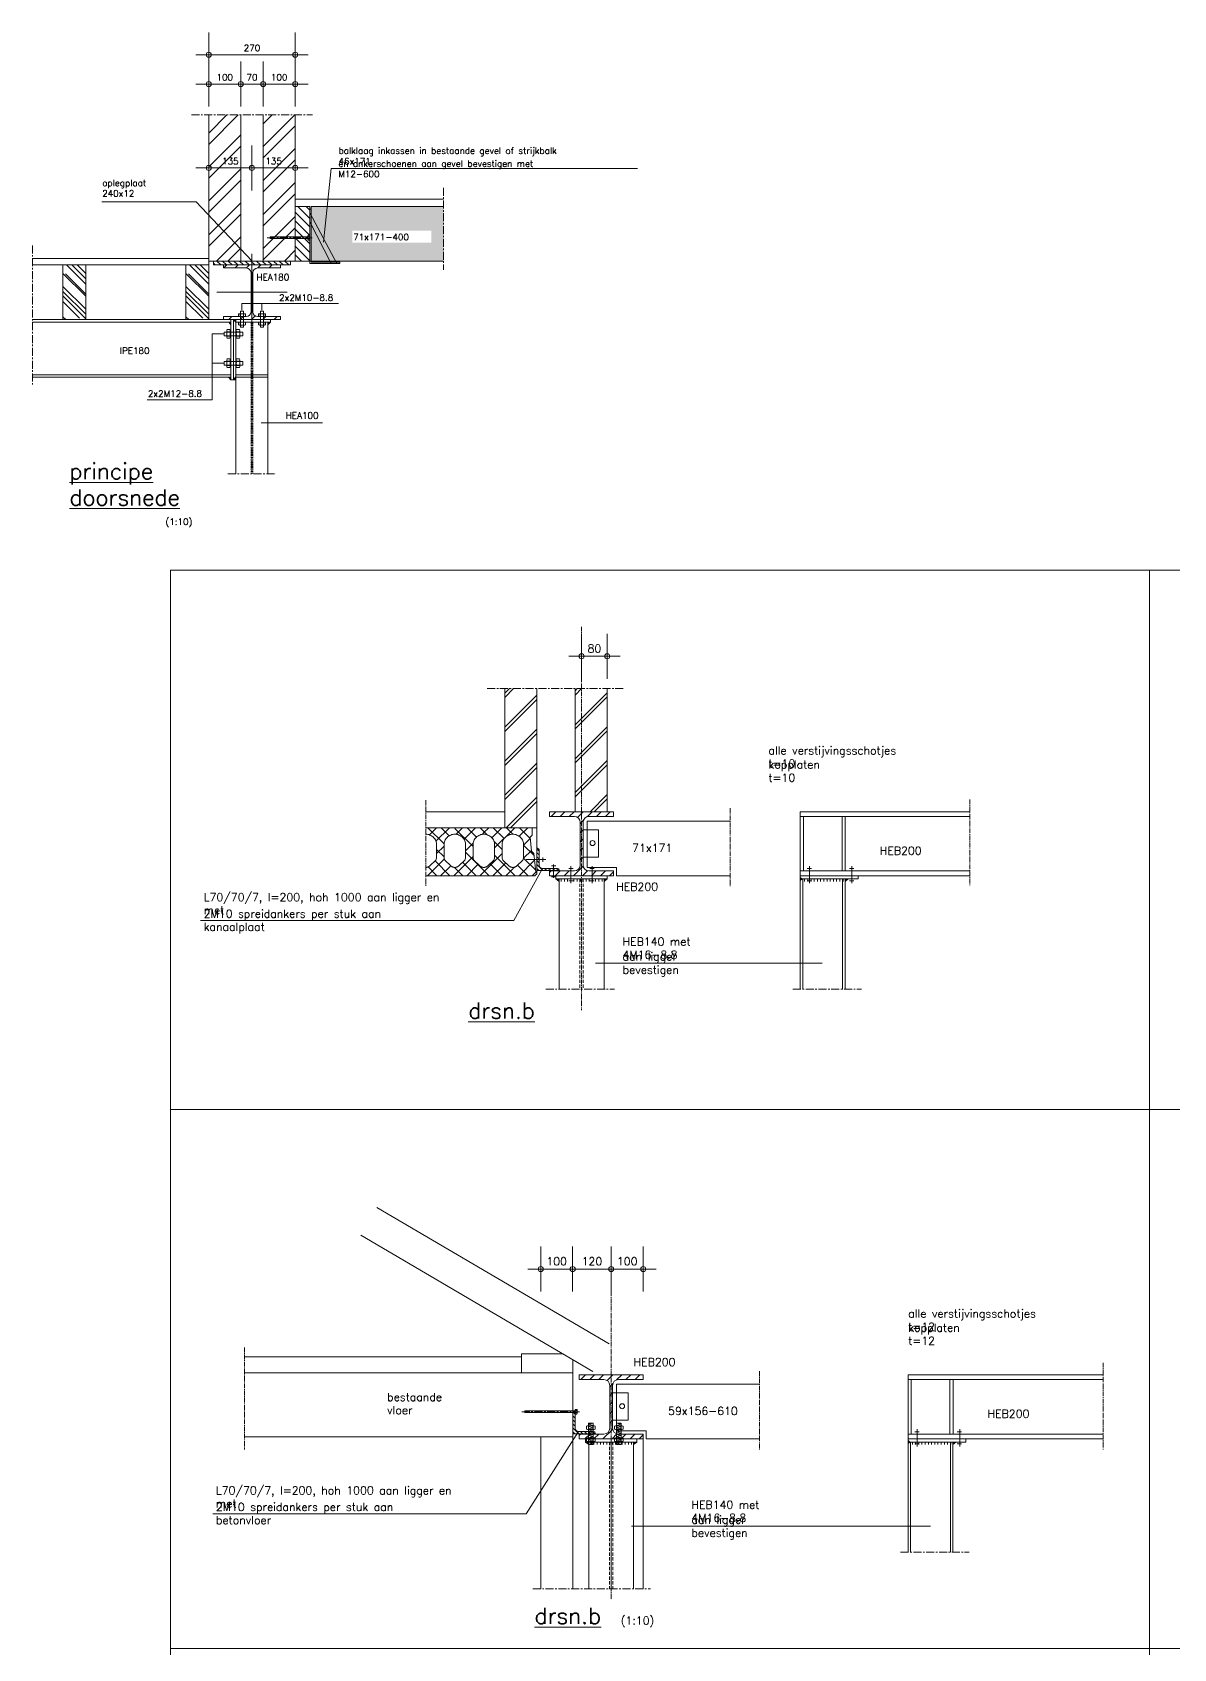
# Model space of a CAD drawing. Header units: millimetres. Extents: x -14163 to 55687, y -143 to 37302.
# Drawn here: x 29317 to 32881, y 32252 to 37302 of the extents above; entities that cross this region are included whole.
import ezdxf

# ---------------------------------------------------------------- set-up
doc = ezdxf.new("R2010")
doc.units = ezdxf.units.MM
for name, pattern in [('IMPORT-CENTER _3_', [1016, 635, -127, 127, -127]), ('IMPORT-CENTER2 _2_', [571.5, 381, -63.5, 63.5, -63.5]), ('IMPORT-DASHED _3_', [381, 254, -127]), ('IMPORT-HIDDEN _3_', [190.5, 127, -63.5])]:
    doc.linetypes.add(name, pattern=pattern)
for name, color, linetype, lineweight in [('ARCERING', 55, 'Continuous', 13), ('AS', 1, 'IMPORT-CENTER _3_', 13), ('doorbraakdetails_dwg', 8, 'Continuous', 13), ('FUNDERING', 2, 'Continuous', 13), ('MAATVOERING', 1, 'Continuous', 13), ('STAAL', 2, 'Continuous', 13), ('STEEL_OUTLINE', 2, 'Continuous', 13)]:
    doc.layers.add(name, color=color, linetype=linetype, lineweight=lineweight)
doc.styles.add('RomanS', font='romans__.ttf', dxfattribs={"height": 635})
doc.styles.add('RomanS_1', font='romans__.ttf', dxfattribs={"height": 1270})
doc.styles.add('RomanS_2', font='romans__.ttf', dxfattribs={"height": 508})

# ---------------------------------------------------------------- blocks, each defined once
blk = doc.blocks.new('doorbraakdetails_dwg_DOT2035-5098676-Details Constructie')
at = {"color": 250, "lineweight": 13}
for p, q in [((0, 17.78), (0, -17.78)), ((-5.08, 0), (10.16, 0))]:
    blk.add_line(p, q, dxfattribs=at)
blk.add_circle((0, 0), 2.03, dxfattribs=at)
blk = doc.blocks.new('doorbraakdetails_dwg__X7-5098720-Details Constructie')
at = {"layer": 'STEEL_OUTLINE'}
for p, q in [((48375, 30414), (48451, 30490)), ((48518, 30414), (48594, 30490)), ((48662, 30414), (48738, 30490)), ((48792, 30400), (48882, 30490)), ((48835, 30300), (48885, 30350)), ((48945, 30410), (49025, 30490)), ((49093, 30414), (49169, 30490)), ((49237, 30414), (49313, 30490)), ((48835, 30156), (48881, 30202)), ((48835, 30013), (48881, 30058)), ((48835, 29869), (48881, 29915)), ((48835, 29725), (48881, 29771)), ((48350, 29527), (48373, 29550)), ((48441, 29474), (48517, 29550)), ((48584, 29474), (48660, 29550)), ((48728, 29474), (48882, 29628)), ((48872, 29474), (48950, 29553)), ((49015, 29474), (49091, 29550)), ((49159, 29474), (49235, 29550)), ((49303, 29474), (49366, 29538))]:
    blk.add_line(p, q, dxfattribs=at)
blk = doc.blocks.new('doorbraakdetails_dwg_MOER-5098705-Details Constructie')
at = {"layer": 'ARCERING', "color": 2}
for p, q in [((-5.1, 3.7), (-5.1, 0.3)), ((-3.8, 4.1), (3.8, 4.1)), ((-3.8, 0), (3.8, 0)), ((-2.5, 3.7), (-2.5, 0.3)), ((2.5, 3.7), (2.5, 0.3)), ((5.1, 3.7), (5.1, 0.3))]:
    blk.add_line(p, q, dxfattribs=at)
for centre, radius, start, end in [((-3.8, 1.4), 2.66, 61.4929, 118.5071), ((-3.8, 2.7), 2.66, 241.4929, 298.5071), ((0, -6.1), 10.2, 75.5225, 104.4775), ((0, 10.2), 10.2, 255.5225, 284.4775), ((3.8, 1.4), 2.66, 61.4929, 118.5071), ((3.8, 2.7), 2.66, 241.4929, 298.5071)]:
    blk.add_arc(centre, radius, start, end, dxfattribs=at)
blk = doc.blocks.new('doorbraakdetails_dwg_MOER-5098697-Details Constructie')
at = {"layer": 'ARCERING', "color": 2}
for p, q in [((-5.1, 3.7), (-5.1, 0.3)), ((-3.8, 4.1), (3.8, 4.1)), ((-3.8, 0), (3.8, 0)), ((-2.5, 3.7), (-2.5, 0.3)), ((2.5, 3.7), (2.5, 0.3)), ((5.1, 3.7), (5.1, 0.3))]:
    blk.add_line(p, q, dxfattribs=at)
for centre, radius, start, end in [((-3.8, 1.4), 2.66, 61.4929, 118.5071), ((-3.8, 2.7), 2.66, 241.4929, 298.5071), ((0, -6.1), 10.2, 75.5225, 104.4775), ((0, 10.2), 10.2, 255.5225, 284.4775), ((3.8, 1.4), 2.66, 61.4929, 118.5071), ((3.8, 2.7), 2.66, 241.4929, 298.5071)]:
    blk.add_arc(centre, radius, start, end, dxfattribs=at)
blk = doc.blocks.new('doorbraakdetails_dwg_HE180A-5098717-Details Constructie')
at = {"layer": 'STAAL', "color": 1}
for p, q in [((0, 609), (0, -643)), ((-446, 386), (-398, 434)), ((-266, 386), (-218, 434)), ((-87, 386), (-39, 434)), ((-15, 278), (15, 309)), ((93, 386), (141, 434)), ((272, 386), (321, 434)), ((-557, 0), (558, 0)), ((-15, 98), (15, 129)), ((-15, -81), (15, -51)), ((-15, -261), (15, -230)), ((-368, -434), (-320, -386)), ((-189, -434), (-141, -386)), ((-9, -434), (51, -374)), ((170, -434), (219, -386)), ((350, -434), (398, -386))]:
    blk.add_line(p, q, dxfattribs=at)
at = {"layer": 'STAAL'}
for p, q in [((-15, -310), (-15, 310)), ((15, -310), (15, 310)), ((452, 386), (452, 386))]:
    blk.add_line(p, q, dxfattribs=at)
at = {"layer": 'STAAL', "flags": 128}
for points in [[(91, 386), (452, 386), (452, 434), (-452, 434), (-452, 386), (-91, 386)], [(-91, -386), (-452, -386), (-452, -434), (452, -434), (452, -386), (91, -386)]]:
    blk.add_lwpolyline(points, dxfattribs=at)
at = {"layer": 'STAAL'}
for centre, start, end in [((-91, 310), 360, 90), ((91, 310), 90, 180), ((-91, -310), 270, 0), ((91, -310), 180, 270)]:
    blk.add_arc(centre, 76.2, start, end, dxfattribs=at)
blk = doc.blocks.new('doorbraakdetails_dwg_DOT2035-5098677-Details Constructie')
at = {"layer": 'MAATVOERING'}
for p, q in [((0, 17.78), (0, -17.78)), ((-5.08, 0), (10.16, 0))]:
    blk.add_line(p, q, dxfattribs=at)
blk.add_circle((0, 0), 2.03, dxfattribs=at)
blk = doc.blocks.new('doorbraakdetails_dwg_MOER-5098688-Details Constructie')
at = {"layer": 'STAAL'}
for p, q in [((-5.1, 3.7), (-5.1, 0.3)), ((-3.8, 4.1), (3.8, 4.1)), ((-3.8, 0), (3.8, 0)), ((-2.5, 3.7), (-2.5, 0.3)), ((2.5, 3.7), (2.5, 0.3)), ((5.1, 3.7), (5.1, 0.3))]:
    blk.add_line(p, q, dxfattribs=at)
for centre, radius, start, end in [((-3.8, 1.4), 2.66, 61.4929, 118.5071), ((-3.8, 2.7), 2.66, 241.4929, 298.5071), ((0, -6.1), 10.2, 75.5225, 104.4775), ((0, 10.2), 10.2, 255.5225, 284.4775), ((3.8, 1.4), 2.66, 61.4929, 118.5071), ((3.8, 2.7), 2.66, 241.4929, 298.5071)]:
    blk.add_arc(centre, radius, start, end, dxfattribs=at)
blk = doc.blocks.new('doorbraakdetails_dwg_MOER-5098815-Details Constructie')
at = {"layer": 'ARCERING', "color": 2}
for p, q in [((-5.1, 3.7), (-5.1, 0.3)), ((-3.8, 4.1), (3.8, 4.1)), ((-3.8, 0), (3.8, 0)), ((-2.5, 3.7), (-2.5, 0.3)), ((2.5, 3.7), (2.5, 0.3)), ((5.1, 3.7), (5.1, 0.3))]:
    blk.add_line(p, q, dxfattribs=at)
for centre, radius, start, end in [((-3.8, 1.4), 2.66, 61.4929, 118.5071), ((-3.8, 2.7), 2.66, 241.4929, 298.5071), ((0, -6.1), 10.2, 75.5225, 104.4775), ((0, 10.2), 10.2, 255.5225, 284.4775), ((3.8, 1.4), 2.66, 61.4929, 118.5071), ((3.8, 2.7), 2.66, 241.4929, 298.5071)]:
    blk.add_arc(centre, radius, start, end, dxfattribs=at)
blk = doc.blocks.new('doorbraakdetails_dwg-4168051-Details Constructie')
at = {"layer": 'ARCERING'}
h = blk.add_hatch(dxfattribs=at)
h.set_pattern_fill('FP_110', color=256, style=0, pattern_type=2)
h.set_pattern_definition([(45, (142789.7, 135037.2), (-1347.038, 1347.038), []), (45, (143687.7, 135037.2), (-1347.038, 1347.038), [])])
h.paths.add_polyline_path([(373418, 248293), (373418, 259901), (370878, 259901), (370878, 248293)])
h.paths.add_polyline_path([(375196, 248293), (377736, 248293), (377736, 259901), (375196, 259901), (375196, 248631)])
h = blk.add_hatch(dxfattribs=at)
h.set_pattern_fill('FP_114', color=256, style=0, pattern_type=2)
h.set_pattern_definition([(135, (322215, 220044.33), (-336.7596, -336.7596), [])])
h.paths.add_polyline_path([(378905, 248293), (378905, 252637), (377736, 252637), (377736, 250211), (378750, 250211), (378750, 250290), (378753, 250315), (378762, 250338), (378890, 250338), (378899, 250315), (378902, 250290), (378902, 250005), (378899, 249980), (378890, 249957), (378762, 249957), (378753, 249980), (378750, 250005), (378750, 250084), (377736, 250084), (377736, 248293)])
h = blk.add_hatch(color=8, dxfattribs=at)
h.paths.add_polyline_path([(380917, 248293), (389510, 248293), (389510, 252637), (379006, 252637), (379006, 248293), (380467, 248293)])
h.paths.add_polyline_path([(388541, 249745), (382267, 249745), (382267, 250697), (388541, 250697)])
h = blk.add_hatch(dxfattribs=at)
h.set_pattern_fill('FP_113', color=256, style=0, pattern_type=2)
h.set_pattern_definition([(315, (133032.7, 130693.8), (2873.682, -1077.631), [19050, -2540, 6350, -1270]), (315, (134676, 129948.4), (296.348, 2092.4), [3810, -419.1, 7620, -952.5]), (315, (134245, 131008.1), (5271.4103, -4068.056), [10160, -1778, 5080, -1270])])
h.paths.add_polyline_path([(361121, 243645), (361121, 247988), (359318, 247988), (359318, 243645)])
h = blk.add_hatch(dxfattribs=at)
h.set_pattern_fill('FP_112', color=256, style=0, pattern_type=2)
h.set_pattern_definition([(315, (142789.7, 130693.8), (2873.682, -1077.631), [19050, -2540, 6350, -1270]), (315, (144433, 129948.4), (296.348, 2092.4), [3810, -419.1, 7620, -952.5]), (315, (144002, 131008.1), (5271.4103, -4068.056), [10160, -1778, 5080, -1270])])
h.paths.add_polyline_path([(370878, 243645), (370878, 247988), (369075, 247988), (369075, 243645)])
h = blk.add_hatch(dxfattribs=at)
h.set_pattern_fill('FP_111', color=256, style=0, pattern_type=2)
h.set_pattern_definition([(135, (-783281.2, -298067.1), (-224.5064, -224.5064), [])])
h.paths.add_polyline_path([(371259, 247988), (377355, 247988), (377355, 248293), (371259, 248293)])
for points in [[(372630, 243239), (372630, 243442), (372459, 243442)], [(373037, 243442), (373037, 243645), (372834, 243645)], [(375577, 243239), (375780, 243442), (375577, 243442)], [(372630, 238870), (372630, 239073), (372446, 239073)], [(372834, 238870), (373037, 238870), (373037, 239111)]]:
    blk.add_hatch(color=8, dxfattribs=at).paths.add_polyline_path(points)
h = blk.add_hatch(dxfattribs=at)
h.set_pattern_fill('FP_67', color=1, style=0, pattern_type=2)
h.set_pattern_definition([(315, (292062.02, 271749.11), (157.1545, 157.1545), [])])
h.paths.add_polyline_path([(398683, 199924), (398683, 199968), (398679, 200003), (398666, 200035), (398644, 200063), (398617, 200084), (398585, 200097), (398550, 200102), (397350, 200102), (397298, 200107), (397248, 200122), (397202, 200147), (397161, 200180), (397128, 200220), (397104, 200266), (397088, 200316), (397083, 200369), (397083, 201569), (397079, 201603), (397065, 201635), (397044, 201663), (397017, 201684), (396984, 201697), (396950, 201702), (396905, 201702), (396905, 199924)])
h = blk.add_hatch(dxfattribs=at)
h.set_pattern_fill('FP_62', color=1, style=0, pattern_type=2)
h.set_pattern_definition([(315, (294914.72, 227063.8), (157.1545, 157.1545), [])])
h.paths.add_polyline_path([(401536, 155239), (401536, 155283), (401532, 155318), (401518, 155350), (401497, 155377), (401469, 155399), (401437, 155412), (401403, 155416), (400203, 155416), (400151, 155422), (400101, 155437), (400054, 155461), (400014, 155495), (399981, 155535), (399956, 155581), (399941, 155631), (399936, 155683), (399936, 156883), (399931, 156918), (399918, 156950), (399897, 156978), (399869, 156999), (399837, 157012), (399803, 157017), (399758, 157017), (399758, 155239)])
at = {"layer": 'STAAL'}
for points in [[(398671, 199058), (398671, 199263), (398417, 199263)], [(402227, 199058), (402481, 199263), (402227, 199263)], [(417797, 199263), (417949, 199263), (417797, 199386)], [(417797, 199140), (417949, 199263), (417797, 199263)], [(421344, 199058), (421598, 199263), (421344, 199263)], [(401018, 154373), (401018, 154577), (400764, 154577)], [(404574, 154373), (404828, 154577), (404574, 154577)], [(426342, 154578), (426494, 154578), (426342, 154700)], [(426342, 154455), (426494, 154578), (426342, 154578)], [(429888, 154373), (430142, 154577), (429888, 154577)]]:
    blk.add_hatch(color=256, dxfattribs=at).paths.add_polyline_path(points)
at = {"color": 1, "lineweight": 13}
for p, q in [((375196, 259901), (375196, 248293)), ((370878, 248496), (356888, 248496)), ((370878, 247988), (356888, 247988)), ((359318, 247988), (359318, 243645)), ((362137, 247988), (360334, 247988)), ((361121, 243645), (361121, 247988)), ((369075, 247988), (369075, 243645)), ((360334, 243645), (362137, 243645)), ((370091, 243645), (371894, 243645)), ((373711, 161328), (395684, 161328))]:
    blk.add_line(p, q, dxfattribs=at)
at = {"color": 250, "lineweight": 13}
for p, q in [((400957, 216933), (401973, 216933)), ((394353, 203327), (394353, 214364)), ((396893, 203327), (396893, 214364)), ((399941, 204597), (399941, 214364)), ((402481, 204597), (402481, 214364)), ((388096, 204597), (394353, 204597)), ((401551, 192591), (419539, 192591)), ((399233, 168307), (397716, 168307)), ((402288, 168307), (400249, 168307)), ((404828, 168307), (403304, 168307)), ((404403, 147906), (428117, 147906))]:
    blk.add_line(p, q, dxfattribs=at)
at = {"color": 1, "linetype": 'IMPORT-CENTER _3_', "lineweight": 13}
for p, q in [((392961, 214364), (403817, 214364)), ((397608, 190526), (403055, 190526)), ((417206, 190526), (422653, 190526)), ((425750, 145841), (431197, 145841)), ((396577, 142921), (405908, 142921))]:
    blk.add_line(p, q, dxfattribs=at)
at = {"color": 2, "lineweight": 13}
for p, q in [((397083, 201569), (397083, 200369)), ((397350, 200102), (398550, 200102)), ((399936, 157124), (399936, 156838)), ((399936, 156883), (399936, 155683)), ((400076, 157172), (399948, 157172)), ((400076, 157077), (399948, 157077)), ((400076, 156886), (399948, 156886)), ((400076, 156791), (399948, 156791)), ((400088, 157124), (400088, 156838)), ((400203, 155416), (401403, 155416))]:
    blk.add_line(p, q, dxfattribs=at)
at = {"color": 6, "lineweight": 13}
for p, q in [((397617, 200807), (396063, 200807)), ((398220, 199351), (398220, 200413)), ((399601, 198917), (399601, 200282)), ((401297, 198917), (401297, 200282)), ((418522, 198917), (418522, 200282)), ((421890, 198917), (421890, 200282)), ((427067, 154232), (427067, 155597)), ((430435, 154232), (430435, 155597))]:
    blk.add_line(p, q, dxfattribs=at)
at = {"color": 1, "lineweight": 13, "flags": 128}
for points in [[(377736, 259901), (377736, 248293), (370878, 248293), (370878, 259901), (370878, 247988), (370878, 243645)], [(373718, 154978), (399748, 154978), (399748, 160058), (373718, 160058)]]:
    blk.add_lwpolyline(points, dxfattribs=at)
blk.add_lwpolyline([(373418, 248293), (373418, 259901)], close=True, dxfattribs=at)
at = {"color": 2, "lineweight": 13, "flags": 128}
for points in [[(388096, 199517), (396741, 199517), (396888, 199663), (396888, 199810), (396815, 199810), (396667, 201282), (396471, 201479), (396361, 202580), (396522, 202741), (396522, 203327), (388096, 203327)], [(388103, 200176), (388096, 200177), (388118, 200177), (388141, 200179), (388164, 200182), (388186, 200186), (388208, 200191), (388230, 200197), (388252, 200204), (388273, 200212), (388294, 200221), (388314, 200231), (388334, 200243), (388353, 200255), (388372, 200268), (388390, 200282), (388407, 200297), (388423, 200312), (388883, 200743), (388953, 200903), (388953, 201957), (388949, 202041), (388936, 202124), (388916, 202205), (388888, 202285), (388852, 202361), (388808, 202433), (388758, 202500), (388702, 202563), (388639, 202619), (388572, 202669), (388500, 202713), (388424, 202749), (388344, 202777), (388263, 202797), (388180, 202810), (388096, 202814)], [(390388, 200176), (390396, 200177), (390374, 200177), (390351, 200179), (390328, 200182), (390306, 200186), (390284, 200191), (390262, 200197), (390240, 200204), (390219, 200212), (390198, 200221), (390178, 200231), (390158, 200243), (390139, 200255), (390120, 200268), (390102, 200282), (390085, 200297), (390068, 200312), (389609, 200743), (389539, 200903), (389539, 201957), (389543, 202041), (389556, 202124), (389576, 202205), (389604, 202285), (389640, 202361), (389684, 202433), (389734, 202500), (389790, 202563), (389852, 202619), (389920, 202669), (389992, 202713), (390068, 202749), (390147, 202777), (390229, 202797), (390312, 202810), (390396, 202814), (390480, 202810), (390564, 202797), (390645, 202777), (390724, 202749), (390800, 202713), (390873, 202669), (390940, 202619), (391002, 202563), (391059, 202500), (391109, 202433), (391152, 202361), (391188, 202285), (391217, 202205), (391237, 202124), (391249, 202041), (391254, 201957), (391254, 200903), (391184, 200743), (390724, 200312), (390708, 200297), (390690, 200282), (390672, 200268), (390654, 200255), (390635, 200243), (390615, 200231), (390595, 200221), (390574, 200212), (390552, 200204), (390531, 200197), (390509, 200191), (390487, 200186), (390464, 200182), (390442, 200179), (390419, 200177), (390396, 200177), (390404, 200176)], [(392689, 200176), (392697, 200177), (392674, 200177), (392651, 200179), (392629, 200182), (392606, 200186), (392584, 200191), (392562, 200197), (392541, 200204), (392520, 200212), (392499, 200221), (392478, 200231), (392459, 200243), (392439, 200255), (392421, 200268), (392403, 200282), (392386, 200297), (392369, 200312), (391909, 200743), (391840, 200903), (391840, 201957), (391844, 202041), (391856, 202124), (391877, 202205), (391905, 202285), (391941, 202361), (391984, 202433), (392034, 202500), (392091, 202563), (392153, 202619), (392221, 202669), (392293, 202713), (392369, 202749), (392448, 202777), (392530, 202797), (392613, 202810), (392697, 202814), (392781, 202810), (392864, 202797), (392946, 202777), (393025, 202749), (393101, 202713), (393173, 202669), (393241, 202619), (393303, 202563), (393360, 202500), (393410, 202433), (393453, 202361), (393489, 202285), (393517, 202205), (393538, 202124), (393550, 202041), (393554, 201957), (393554, 200903), (393485, 200743), (393025, 200312), (393008, 200297), (392991, 200282), (392973, 200268), (392955, 200255), (392935, 200243), (392916, 200231), (392895, 200221), (392874, 200212), (392853, 200204), (392832, 200197), (392810, 200191), (392787, 200186), (392765, 200182), (392742, 200179), (392720, 200177), (392697, 200177), (392705, 200176)], [(394990, 200176), (394998, 200177), (394975, 200177), (394952, 200179), (394930, 200182), (394907, 200186), (394885, 200191), (394863, 200197), (394841, 200204), (394820, 200212), (394799, 200221), (394779, 200231), (394759, 200243), (394740, 200255), (394721, 200268), (394703, 200282), (394686, 200297), (394670, 200312), (394210, 200743), (394140, 200903), (394140, 201957), (394144, 202041), (394157, 202124), (394177, 202205), (394206, 202285), (394242, 202361), (394285, 202433), (394335, 202500), (394391, 202563), (394454, 202619), (394521, 202669), (394593, 202713), (394670, 202749), (394749, 202777), (394830, 202797), (394914, 202810), (394998, 202814), (395082, 202810), (395165, 202797), (395246, 202777), (395326, 202749), (395402, 202713), (395474, 202669), (395541, 202619), (395604, 202563), (395660, 202500), (395710, 202433), (395754, 202361), (395790, 202285), (395818, 202205), (395838, 202124), (395851, 202041), (395855, 201957), (395855, 200903), (395785, 200743), (395325, 200312), (395309, 200297), (395292, 200282), (395274, 200268), (395255, 200255), (395236, 200243), (395216, 200231), (395196, 200221), (395175, 200212), (395154, 200204), (395132, 200197), (395110, 200191), (395088, 200186), (395066, 200182), (395043, 200179), (395020, 200177), (394998, 200177), (395005, 200176)], [(396522, 203327), (396893, 203327), (396893, 199663)], [(398683, 199968), (398683, 199924), (396905, 199924), (396905, 201702), (396950, 201702)], [(401536, 155283), (401536, 155239), (399758, 155239), (399758, 157017), (399803, 157017)]]:
    blk.add_lwpolyline(points, dxfattribs=at)
at = {"color": 250, "lineweight": 13, "flags": 128}
for points in [[(400563, 201000), (401793, 201000), (401793, 203155), (400563, 203155)], [(412221, 203860), (400879, 203860), (400879, 200162), (403224, 200162), (403224, 199517), (412221, 199517)], [(370231, 195971), (395084, 195971), (397350, 200102)], [(371201, 148892), (396054, 148892), (400203, 155416)]]:
    blk.add_lwpolyline(points, dxfattribs=at)
at = {"color": 250, "lineweight": 13}
blk.add_circle((401316, 202108), 199, dxfattribs=at)
at = {"color": 2, "lineweight": 13}
for centre, radius, start, end in [((396950, 201569), 133, 0, 90), ((397350, 200369), 267, 180, 270), ((398550, 199968), 133, 0, 90), ((399803, 156883), 133, 0, 90), ((400036, 157124), 99.8, 151.49293, 208.50707), ((400317, 156981), 381, 165.52249, 194.47751), ((400036, 156838), 99.8, 151.49293, 208.50707), ((399989, 157124), 99.8, 331.49293, 28.50707), ((399707, 156981), 381, 345.52249, 14.47751), ((399989, 156838), 99.8, 331.49293, 28.50707), ((400203, 155683), 267, 180, 270), ((401403, 155283), 133, 0, 90)]:
    blk.add_arc(centre, radius, start, end, dxfattribs=at)
at = {"layer": 'ARCERING'}
for p, q in [((394353, 213657), (395060, 214364)), ((394353, 213994), (394723, 214364)), ((399941, 213857), (400449, 214364)), ((399941, 214194), (400111, 214364)), ((394353, 211300), (396893, 213840)), ((394353, 210963), (396893, 213503)), ((399941, 211500), (402481, 214040)), ((399941, 211163), (402481, 213703)), ((394353, 208606), (396893, 211146)), ((394353, 208269), (396893, 210809)), ((399941, 208806), (402481, 211346)), ((399941, 208469), (402481, 211009)), ((394353, 205912), (396893, 208452)), ((394353, 205575), (396893, 208115)), ((399941, 206112), (402481, 208652)), ((399941, 205774), (402481, 208314)), ((394462, 203327), (396893, 205758)), ((394799, 203327), (396893, 205421)), ((401120, 204597), (402481, 205958)), ((401457, 204597), (402481, 205620)), ((389544, 202048), (388266, 203327)), ((388375, 202766), (388936, 203327)), ((388899, 202253), (389972, 203327)), ((389945, 202684), (389302, 203327)), ((391840, 201825), (390396, 203269)), ((391125, 202407), (392044, 203327)), ((392116, 202585), (391374, 203327)), ((393327, 202537), (394117, 203327)), ((394309, 202465), (393447, 203327)), ((394996, 202814), (394483, 203327)), ((395507, 202645), (396189, 203327)), ((396371, 202474), (395519, 203327)), ((388953, 201271), (389539, 201857)), ((389539, 201017), (388953, 201604)), ((391254, 201500), (391852, 202098)), ((394140, 201597), (393509, 202228)), ((395855, 201956), (396372, 202473)), ((396683, 201127), (395855, 201955)), ((395855, 200920), (396466, 201531)), ((388235, 199517), (389564, 200846)), ((388967, 199517), (388272, 200212)), ((390003, 199517), (388829, 200691)), ((389271, 199517), (390067, 200313)), ((390307, 199517), (391840, 201050)), ((391040, 199517), (390379, 200177)), ((392076, 199517), (391011, 200581)), ((392697, 199932), (391254, 201375)), ((391343, 199517), (392250, 200424)), ((392690, 199827), (394140, 201278)), ((394148, 199517), (393194, 200470)), ((393415, 199517), (394433, 200534)), ((394998, 199703), (393554, 201147)), ((395017, 200082), (395131, 200196)), ((396220, 199517), (395377, 200360)), ((395488, 199517), (396721, 200750)), ((396798, 199975), (395855, 200918)), ((392379, 199517), (392697, 199834)), ((393112, 199517), (392687, 199941)), ((394452, 199517), (394998, 200063)), ((395184, 199517), (395004, 199697)), ((396524, 199517), (396817, 199810)), ((402630, 162368), (384220, 173194)), ((401343, 160178), (382932, 171005)), ((399754, 161117), (399754, 160058)), ((397208, 142921), (397208, 154978)), ((399748, 142921), (399748, 154978)), ((402796, 142921), (402796, 154978)), ((405336, 142921), (405336, 154978))]:
    blk.add_line(p, q, dxfattribs=at)
at = {"layer": 'ARCERING', "flags": 128}
for points in [[(390816, 203135), (390490, 202808), (391008, 203327)], [(392968, 202769), (392697, 203040), (392410, 203327)], [(392555, 202801), (392697, 202943), (393081, 203327)], [(393554, 201728), (394998, 203171), (395153, 203327)], [(395684, 160058), (395684, 161582), (398956, 161582)], [(401362, 156071), (400994, 155983), (401362, 155894), (400994, 155806), (401362, 155717), (400994, 155629), (401362, 155540), (400994, 155452), (401362, 155363), (400994, 155275), (401362, 155186), (400994, 155098), (401362, 155009), (400994, 154921), (401362, 154832), (400994, 154744), (401362, 154655), (400994, 154566), (401362, 154478), (400994, 154389)], [(403220, 156071), (403588, 155983), (403220, 155894), (403588, 155806), (403220, 155717), (403588, 155629), (403220, 155540), (403588, 155452), (403220, 155363), (403588, 155275), (403220, 155186), (403588, 155098), (403220, 155009), (403588, 154921), (403220, 154832), (403588, 154744), (403220, 154655), (403588, 154566), (403220, 154478), (403588, 154389)]]:
    blk.add_lwpolyline(points, dxfattribs=at)
at = {"layer": 'AS'}
for p, q in [((369507, 259901), (379108, 259901)), ((389510, 254117), (389510, 247598)), ((375513, 250147), (379074, 250147)), ((356888, 249535), (356888, 238501)), ((374307, 243645), (374307, 231408)), ((372402, 231408), (376212, 231408)), ((395697, 156981), (400290, 156981))]:
    blk.add_line(p, q, dxfattribs=at)
at = {"layer": 'AS', "linetype": 'IMPORT-CENTER2 _2_'}
for p, q in [((388096, 205522), (388096, 198679)), ((431236, 205558), (431236, 198679)), ((412221, 204875), (412221, 198679)), ((373716, 162088), (373716, 153994)), ((441813, 160873), (441813, 153994)), ((414567, 160189), (414567, 153994))]:
    blk.add_line(p, q, dxfattribs=at)
at = {"layer": 'FUNDERING'}
for p, q in [((377736, 252637), (377736, 248293)), ((378905, 252637), (378905, 248104)), ((379006, 252637), (379006, 248206))]:
    blk.add_line(p, q, dxfattribs=at)
at = {"layer": 'MAATVOERING'}
for p, q in [((371386, 264668), (377228, 264668)), ((371386, 262341), (372910, 262341)), ((373926, 262341), (374688, 262341)), ((375704, 262341), (377228, 262341)), ((371386, 255685), (373799, 255685)), ((374815, 255685), (377228, 255685)), ((375101, 244921), (375101, 244389)), ((371154, 240185), (372091, 240185)), ((379908, 235468), (375033, 235468)), ((367854, 180977), (601821, 180977)), ((367854, 138181), (601821, 138181))]:
    blk.add_line(p, q, dxfattribs=at)
at = {"layer": 'MAATVOERING', "flags": 128}
for points in [[(379970, 249800), (380582, 255645), (404894, 255645)], [(374307, 248320), (369886, 253001), (362400, 253001)], [(381178, 244921), (373513, 244921), (373513, 244389)], [(365991, 237288), (371154, 237288), (371154, 242515), (372091, 242515)], [(445488, 120784), (445488, 223774), (445488, 52588)]]:
    blk.add_lwpolyline(points, dxfattribs=at)
at = {"layer": 'MAATVOERING', "color": 2, "flags": 128}
for points in [[(373396, 243045), (373396, 244306), (373630, 244306), (373630, 243045)], [(375219, 243045), (375219, 244306), (374984, 244306), (374984, 243045)], [(372091, 242368), (373574, 242368), (373574, 242661), (372091, 242661)], [(372091, 240039), (373574, 240039), (373574, 240331), (372091, 240331)], [(401362, 156071), (400994, 156071), (400994, 154391), (401362, 154391)], [(403220, 156071), (403588, 156071), (403588, 154391), (403220, 154391)]]:
    blk.add_lwpolyline(points, close=True, dxfattribs=at)
at = {"layer": 'MAATVOERING', "flags": 128}
blk.add_lwpolyline([(716342, 180977), (716342, 223774), (367854, 223774), (367854, 32321), (716342, 32321), (716342, 138181)], close=True, dxfattribs=at)
at = {"layer": 'STAAL', "color": 1}
blk.add_line((377736, 253195), (389510, 253195), dxfattribs=at)
at = {"layer": 'STAAL'}
for p, q in [((377736, 252637), (378905, 252637)), ((378905, 252411), (379006, 252411)), ((381036, 248104), (378905, 252130)), ((380586, 248104), (378905, 251414)), ((379006, 252637), (389510, 252637)), ((372630, 243442), (356888, 243442)), ((372630, 243239), (372459, 243442)), ((372834, 243137), (372834, 243340)), ((375577, 243442), (375577, 231408)), ((375577, 243239), (375780, 243442)), ((372630, 239276), (356888, 239276)), ((372630, 239073), (356888, 239073)), ((372630, 238870), (372446, 239073)), ((417797, 204216), (431236, 204216)), ((418051, 204216), (418051, 199898)), ((421108, 204216), (421108, 199898)), ((421362, 204216), (421362, 199898)), ((398417, 199263), (402481, 199263)), ((398671, 199263), (398671, 190526)), ((398828, 199263), (398828, 199058)), ((399082, 199263), (399082, 199058)), ((399336, 199263), (399336, 199058)), ((399590, 199263), (399590, 199058)), ((399844, 199263), (399844, 199058)), ((400098, 199263), (400098, 199058)), ((400352, 199263), (400352, 199058)), ((400546, 199263), (400546, 199058)), ((400800, 199263), (400800, 199058)), ((401054, 199263), (401054, 199058)), ((401308, 199263), (401308, 199058)), ((401562, 199263), (401562, 199058)), ((401816, 199263), (401816, 199058)), ((402070, 199263), (402070, 199058)), ((402227, 199263), (402227, 190526)), ((417797, 199898), (431236, 199898)), ((418000, 199263), (418000, 190526)), ((418136, 199263), (418136, 199058)), ((418390, 199263), (418390, 199058)), ((418644, 199263), (418644, 199058)), ((418898, 199263), (418898, 199058)), ((419152, 199263), (419152, 199058)), ((419406, 199263), (419406, 199058)), ((419660, 199263), (419660, 199058)), ((419914, 199263), (419914, 199058)), ((420167, 199263), (420167, 199058)), ((420422, 199263), (420422, 199058)), ((420675, 199263), (420675, 199058)), ((420929, 199263), (420929, 199058)), ((421150, 199263), (421150, 190526)), ((421183, 199263), (421183, 199058)), ((421598, 199263), (421344, 199058)), ((421353, 199263), (421353, 190526)), ((426342, 159530), (441813, 159530)), ((426596, 159530), (426596, 155212)), ((429653, 159530), (429653, 155212)), ((429907, 159530), (429907, 155212)), ((426342, 155212), (441813, 155212)), ((400764, 154831), (400764, 154577)), ((401018, 154577), (401018, 142921)), ((401175, 154577), (401175, 154373)), ((401429, 154577), (401429, 154373)), ((401683, 154577), (401683, 154373)), ((401937, 154577), (401937, 154373)), ((402191, 154577), (402191, 154373)), ((402445, 154577), (402445, 154373)), ((402699, 154577), (402699, 154373)), ((402892, 154577), (402892, 154373)), ((403146, 154577), (403146, 154373)), ((403400, 154577), (403400, 154373)), ((403654, 154577), (403654, 154373)), ((403908, 154577), (403908, 154373)), ((404162, 154577), (404162, 154373)), ((404416, 154577), (404416, 154373)), ((404574, 154577), (404574, 142921)), ((404828, 154577), (404574, 154373)), ((405570, 154831), (414567, 154831)), ((426545, 154577), (426545, 145841)), ((426681, 154577), (426681, 154373)), ((426935, 154577), (426935, 154373)), ((427189, 154577), (427189, 154373)), ((427443, 154577), (427443, 154373)), ((427697, 154577), (427697, 154373)), ((427951, 154577), (427951, 154373)), ((428205, 154577), (428205, 154373)), ((428459, 154577), (428459, 154373)), ((428711, 154577), (428711, 154373)), ((428967, 154577), (428967, 154373)), ((429219, 154577), (429219, 154373)), ((429473, 154577), (429473, 154373)), ((429694, 154577), (429694, 145841)), ((429727, 154577), (429727, 154373)), ((430142, 154577), (429888, 154373)), ((429898, 154577), (429898, 145841))]:
    blk.add_line(p, q, dxfattribs=at)
at = {"layer": 'STAAL', "color": 1, "linetype": 'IMPORT-HIDDEN _3_'}
for p, q in [((374231, 243442), (374231, 231408)), ((374383, 243442), (374383, 231408))]:
    blk.add_line(p, q, dxfattribs=at)
at = {"layer": 'STAAL', "color": 1, "linetype": 'IMPORT-CENTER2 _2_'}
for p, q in [((400449, 219282), (400449, 188853)), ((402796, 166529), (402796, 142078))]:
    blk.add_line(p, q, dxfattribs=at)
at = {"layer": 'STAAL', "color": 6}
for p, q in [((397377, 200631), (397377, 200971)), ((398068, 200291), (398409, 200291)), ((398068, 199440), (398409, 199440)), ((399449, 200082), (399790, 200082)), ((399449, 199113), (399790, 199113)), ((401449, 200082), (401108, 200082)), ((401449, 199113), (401108, 199113)), ((418674, 200082), (418334, 200082)), ((418674, 199113), (418334, 199113)), ((422042, 200082), (421702, 200082)), ((422042, 199113), (421702, 199113)), ((427219, 155396), (426878, 155396)), ((430587, 155396), (430246, 155396)), ((427219, 154428), (426878, 154428)), ((430587, 154428), (430246, 154428))]:
    blk.add_line(p, q, dxfattribs=at)
at = {"layer": 'STAAL', "linetype": 'IMPORT-DASHED _3_'}
for p, q in [((400322, 199263), (400322, 190526)), ((400576, 199263), (400576, 190526)), ((402669, 154577), (402669, 142921)), ((402923, 154577), (402923, 142921))]:
    blk.add_line(p, q, dxfattribs=at)
at = {"layer": 'STAAL', "flags": 128}
for points in [[(378750, 250211), (375753, 250211), (375753, 250084), (378750, 250084)], [(378905, 248293), (377736, 248293), (389510, 248293)], [(378905, 248104), (381282, 248104), (381282, 248206), (379006, 248206)], [(373037, 231408), (373037, 243442), (372834, 243645), (356888, 243645)], [(372630, 243645), (372630, 238870), (372834, 238870), (373037, 239111), (373037, 243607)], [(375577, 243645), (373037, 243645), (372834, 243645), (372834, 238870), (373037, 238870)], [(373037, 243442), (375780, 243442), (375780, 243645)], [(373037, 239073), (374231, 239073), (374231, 239276), (373037, 239276)], [(375577, 239276), (374383, 239276), (374383, 239073), (375577, 239073)], [(417797, 199517), (417797, 204597), (431236, 204597)], [(398417, 199517), (398417, 199263), (398671, 199058)], [(402481, 199517), (402481, 199263), (402227, 199058)], [(431236, 199517), (417797, 199517), (417797, 190526)], [(417797, 199263), (422372, 199263), (422372, 199517)], [(417797, 199140), (417949, 199263), (417797, 199386)], [(414567, 159175), (403226, 159175), (403226, 155477), (405570, 155477), (405570, 154831)], [(426342, 154831), (426342, 159911), (441813, 159911)], [(402910, 158470), (404140, 158470), (404140, 156315), (402910, 156315)], [(399936, 157045), (395938, 157045), (395938, 156918), (399936, 156918)], [(401018, 154373), (400764, 154577), (404828, 154577), (404828, 154831)], [(441813, 154831), (426342, 154831), (426342, 145841)], [(426342, 154577), (430916, 154577), (430916, 154831)], [(426342, 154455), (426494, 154578), (426342, 154700)]]:
    blk.add_lwpolyline(points, dxfattribs=at)
blk.add_lwpolyline([(377355, 248293), (371259, 248293), (371259, 247988), (377355, 247988)], close=True, dxfattribs=at)
at = {"layer": 'STAAL'}
blk.add_circle((403663, 157422), 199, dxfattribs=at)
at = {"layer": 'STEEL_OUTLINE'}
for p, q in [((400335, 200355), (400335, 203758)), ((400563, 200355), (400563, 203758)), ((402681, 155670), (402681, 159073)), ((402910, 155670), (402910, 159073))]:
    blk.add_line(p, q, dxfattribs=at)
at = {"layer": 'STEEL_OUTLINE', "flags": 128}
for points in [[(401020, 204216), (402989, 204216), (402989, 204597), (397909, 204597), (397909, 204216), (399877, 204216)], [(399877, 199898), (397909, 199898), (397909, 199517), (402989, 199517), (402989, 199898), (401020, 199898)], [(403367, 159530), (405336, 159530), (405336, 159911), (400256, 159911), (400256, 159530), (402224, 159530)], [(402224, 155212), (400256, 155212), (400256, 154831), (405336, 154831), (405336, 155212), (403367, 155212)]]:
    blk.add_lwpolyline(points, dxfattribs=at)
at = {"layer": 'STEEL_OUTLINE'}
for centre, start, end in [((399877, 203758), 0, 90), ((401020, 203758), 90, 180), ((399877, 200355), 270, 0), ((401020, 200355), 180, 270), ((402224, 159073), 0, 90), ((403367, 159073), 90, 180), ((402224, 155670), 270, 0), ((403367, 155670), 180, 270)]:
    blk.add_arc(centre, 457, start, end, dxfattribs=at)
for name, p, xscale, yscale, zscale, rotation in [('doorbraakdetails_dwg_DOT2035-5098677-Details Constructie', (370878, 264668), 100, 100, 100, 180), ('doorbraakdetails_dwg_DOT2035-5098677-Details Constructie', (370878, 262341), 100, 100, 100, 180), ('doorbraakdetails_dwg_DOT2035-5098677-Details Constructie', (373418, 262341), 100, 100, 100, 180), ('doorbraakdetails_dwg_DOT2035-5098677-Details Constructie', (375196, 262341), 100, 100, 100, 180), ('doorbraakdetails_dwg_DOT2035-5098677-Details Constructie', (370878, 255685), 100, 100, 100, 180), ('doorbraakdetails_dwg_DOT2035-5098677-Details Constructie', (374307, 255685), 100, 100, 100, 180), ('doorbraakdetails_dwg_MOER-5098688-Details Constructie', (378750, 250147), 37.5, 37.5, 37.5, 270), ('doorbraakdetails_dwg_MOER-5098697-Details Constructie', (372304, 242515), 67.5, 67.5, 67.5, 270), ('doorbraakdetails_dwg_MOER-5098697-Details Constructie', (373064, 242515), 67.5, 67.5, 67.5, 270), ('doorbraakdetails_dwg_MOER-5098697-Details Constructie', (372304, 240185), 67.5, 67.5, 67.5, 270), ('doorbraakdetails_dwg_MOER-5098697-Details Constructie', (373064, 240185), 67.5, 67.5, 67.5, 270), ('doorbraakdetails_dwg_DOT2035-5098676-Details Constructie', (400449, 216933), 100, 100, 100, 180), ('doorbraakdetails_dwg_DOT2035-5098676-Details Constructie', (397208, 168307), 100, 100, 100, 180), ('doorbraakdetails_dwg_DOT2035-5098676-Details Constructie', (399741, 168307), 100, 100, 100, 180), ('doorbraakdetails_dwg_DOT2035-5098676-Details Constructie', (402796, 168307), 100, 100, 100, 180), ('doorbraakdetails_dwg_MOER-5098697-Details Constructie', (403404, 155857), 67.89234375000524, 67.89234375000524, 67.89234375000524, 180), ('doorbraakdetails_dwg_MOER-5098697-Details Constructie', (403404, 154903), 67.89234375000524, 67.89234375000524, 67.89234375000524, 180)]:
    blk.add_blockref(name, p, dxfattribs=dict(xscale=xscale, yscale=yscale, zscale=zscale, rotation=rotation))
for name, p, xscale, yscale, zscale in [('doorbraakdetails_dwg_DOT2035-5098677-Details Constructie', (377736, 264668), 100, 100, 100), ('doorbraakdetails_dwg_DOT2035-5098677-Details Constructie', (373418, 262341), 100, 100, 100), ('doorbraakdetails_dwg_DOT2035-5098677-Details Constructie', (375196, 262341), 100, 100, 100), ('doorbraakdetails_dwg_DOT2035-5098677-Details Constructie', (377736, 262341), 100, 100, 100), ('doorbraakdetails_dwg_DOT2035-5098677-Details Constructie', (374307, 255685), 100, 100, 100), ('doorbraakdetails_dwg_DOT2035-5098677-Details Constructie', (377736, 255685), 100, 100, 100), ('doorbraakdetails_dwg_HE180A-5098717-Details Constructie', (374307, 245817), 5, 5, 5), ('doorbraakdetails_dwg_MOER-5098697-Details Constructie', (375101, 243899), 54, 54, 54), ('doorbraakdetails_dwg_MOER-5098697-Details Constructie', (375101, 243216), 54, 54, 54), ('doorbraakdetails_dwg_DOT2035-5098676-Details Constructie', (402481, 216933), 100, 100, 100), ('doorbraakdetails_dwg__X7-5098720-Details Constructie', (156159, 52146), 5, 5, 5), ('doorbraakdetails_dwg_DOT2035-5098676-Details Constructie', (399741, 168307), 100, 100, 100), ('doorbraakdetails_dwg_DOT2035-5098676-Details Constructie', (402796, 168307), 100, 100, 100), ('doorbraakdetails_dwg_DOT2035-5098676-Details Constructie', (405336, 168307), 100, 100, 100), ('doorbraakdetails_dwg__X7-5098720-Details Constructie', (158505, 7460), 5, 5, 5)]:
    blk.add_blockref(name, p, dxfattribs=dict(xscale=xscale, yscale=yscale, zscale=zscale))
at = {"extrusion": (0, 0, -1), "xscale": 54, "yscale": 54, "zscale": -54}
for p in [(-373513, 243899), (-373513, 243216)]:
    blk.add_blockref('doorbraakdetails_dwg_MOER-5098815-Details Constructie', p, dxfattribs=at)
at = {"extrusion": (0, 0, -1), "xscale": 67.89234375000524, "yscale": 67.89234375000524, "zscale": -67.89234375000524, "rotation": 180}
for p in [(-401178, 155857), (-401178, 154903)]:
    blk.add_blockref('doorbraakdetails_dwg_MOER-5098705-Details Constructie', p, dxfattribs=at)
at = {"color": 2, "lineweight": 13, "line_spacing_factor": 0.983083}
for s, insert, char_height, width, attachment_point, style in [('oplegplaat\\P240x12', (362433, 254748), 508, 4753.02, 1, 'RomanS_2'), ('HEA180', (374669, 247271), 508, 3533.82, 1, 'RomanS_2'), ('2x2M10-8.8', (376463, 245648), 508, 5798.94, 1, 'RomanS_2'), ('IPE180', (363830, 241431), 508, 3187.25, 1, 'RomanS_2'), ('2x2M12-8.8', (366056, 238033), 508, 5798.94, 1, 'RomanS_2'), ('HEA100', (376993, 236295), 508, 3533.82, 1, 'RomanS_2'), ('(1:10)', (367448, 227862), 508, 2896.37, 1, 'RomanS_2'), ('80', (401465, 217863), 635, 1469.23, 2, 'RomanS'), ('100', (398474, 169238), 635, 2203.84, 2, 'RomanS'), ('120', (401268, 169238), 635, 2203.84, 2, 'RomanS'), ('100', (404066, 169238), 635, 2203.84, 2, 'RomanS')]:
    blk.add_mtext(s, dxfattribs=dict(at, insert=insert, char_height=char_height, width=width, attachment_point=attachment_point, style=style))
at = {"color": 6, "lineweight": 13, "insert": (359828, 232253), "char_height": 1270, "width": 11898.77, "attachment_point": 1, "line_spacing_factor": 0.983083, "style": 'RomanS_1'}
blk.add_mtext('\\Lprincipe\\Pdoorsnede', dxfattribs=at)
at = {"layer": 'MAATVOERING', "color": 2, "line_spacing_factor": 0.983083}
for s, insert, char_height, width, attachment_point, style in [('270', (374307, 265463), 508, 1763.82, 2, 'RomanS_2'), ('100', (372148, 263136), 508, 1763.82, 2, 'RomanS_2'), ('70', (374307, 263136), 508, 1175.88, 2, 'RomanS_2'), ('100', (376466, 263136), 508, 1763.82, 2, 'RomanS_2'), ('balklaag inkassen in bestaande gevel of strijkbalk\\P46x171', (381176, 257306), 508, 24458.27, 1, 'RomanS_2'), ('135', (372593, 256480), 508, 1763.82, 2, 'RomanS_2'), ('135', (376022, 256480), 508, 1763.82, 2, 'RomanS_2'), ('en ankerschoenen aan gevel bevestigen met\\PM12-600', (381157, 256284), 508, 21759.94, 1, 'RomanS_2'), ('71x171-400', (382335, 250456), 508, 5966.03, 1, 'RomanS_2'), ('alle verstijvingsschotjes\\Pt=10', (415272, 209773), 635, 13996.31, 1, 'RomanS'), ('kopplaten\\Pt=10', (415272, 208654), 635, 5559.86, 1, 'RomanS'), ('71x171', (404458, 202044), 635, 4299.42, 1, 'RomanS'), ('HEB200', (424099, 201822), 635, 4670.59, 1, 'RomanS'), ('HEB200', (403195, 198962), 635, 4670.59, 1, 'RomanS'), ('L70/70/7, l=200, hoh 1000 aan ligger en\\Pmet', (370477, 198135), 635, 26438.34, 1, 'RomanS'), ('2M10 spreidankers per stuk aan\\Pkanaalplaat', (370477, 196822), 635, 19850.02, 1, 'RomanS'), ('HEB140 met\\P4M16-8.8', (403700, 194604), 635, 7655.44, 1, 'RomanS'), ('aan ligger\\Pbevestigen', (403700, 193416), 635, 6077.96, 1, 'RomanS'), ('alle verstijvingsschotjes\\Pt=12', (426358, 165088), 635, 13996.31, 1, 'RomanS'), ('kopplaten\\Pt=12', (426358, 163969), 635, 5559.86, 1, 'RomanS'), ('HEB200', (404575, 161237), 635, 4670.59, 1, 'RomanS'), ('bestaande\\Pvloer', (385027, 158466), 635, 5923.3, 1, 'RomanS'), ('59x156-610', (407311, 157358), 635, 7454.39, 1, 'RomanS'), ('HEB200', (432644, 157137), 635, 4670.59, 1, 'RomanS'), ('L70/70/7, l=200, hoh 1000 aan ligger en\\Pmet', (371446, 151056), 635, 26438.34, 1, 'RomanS'), ('2M10 spreidankers per stuk aan\\Pbetonvloer', (371446, 149743), 635, 19850.02, 1, 'RomanS'), ('HEB140 met\\P4M16-8.8', (409159, 149918), 635, 7655.44, 1, 'RomanS'), ('aan ligger\\Pbevestigen', (409159, 148731), 635, 6077.96, 1, 'RomanS'), ('(1:10)', (403552, 140728), 635, 3618.94, 1, 'RomanS')]:
    blk.add_mtext(s, dxfattribs=dict(at, insert=insert, char_height=char_height, width=width, attachment_point=attachment_point, style=style))
at = {"layer": 'MAATVOERING', "color": 6, "char_height": 1270, "width": 7191.74, "attachment_point": 1, "line_spacing_factor": 0.983083, "style": 'RomanS_1'}
for insert in [(391465, 189445), (396719, 141419)]:
    blk.add_mtext('\\Ldrsn.b', dxfattribs=dict(at, insert=insert))

msp = doc.modelspace()

# ---------------------------------------------------------------- block references
at = {"layer": 'doorbraakdetails_dwg', "color": 2, "xscale": 0.039370078740157, "yscale": 0.039370078740157, "zscale": 0.039370078740157}
msp.add_blockref('doorbraakdetails_dwg-4168051-Details Constructie', (15266.4, 26811.9), dxfattribs=at)

doc.saveas('drawing.dxf')
